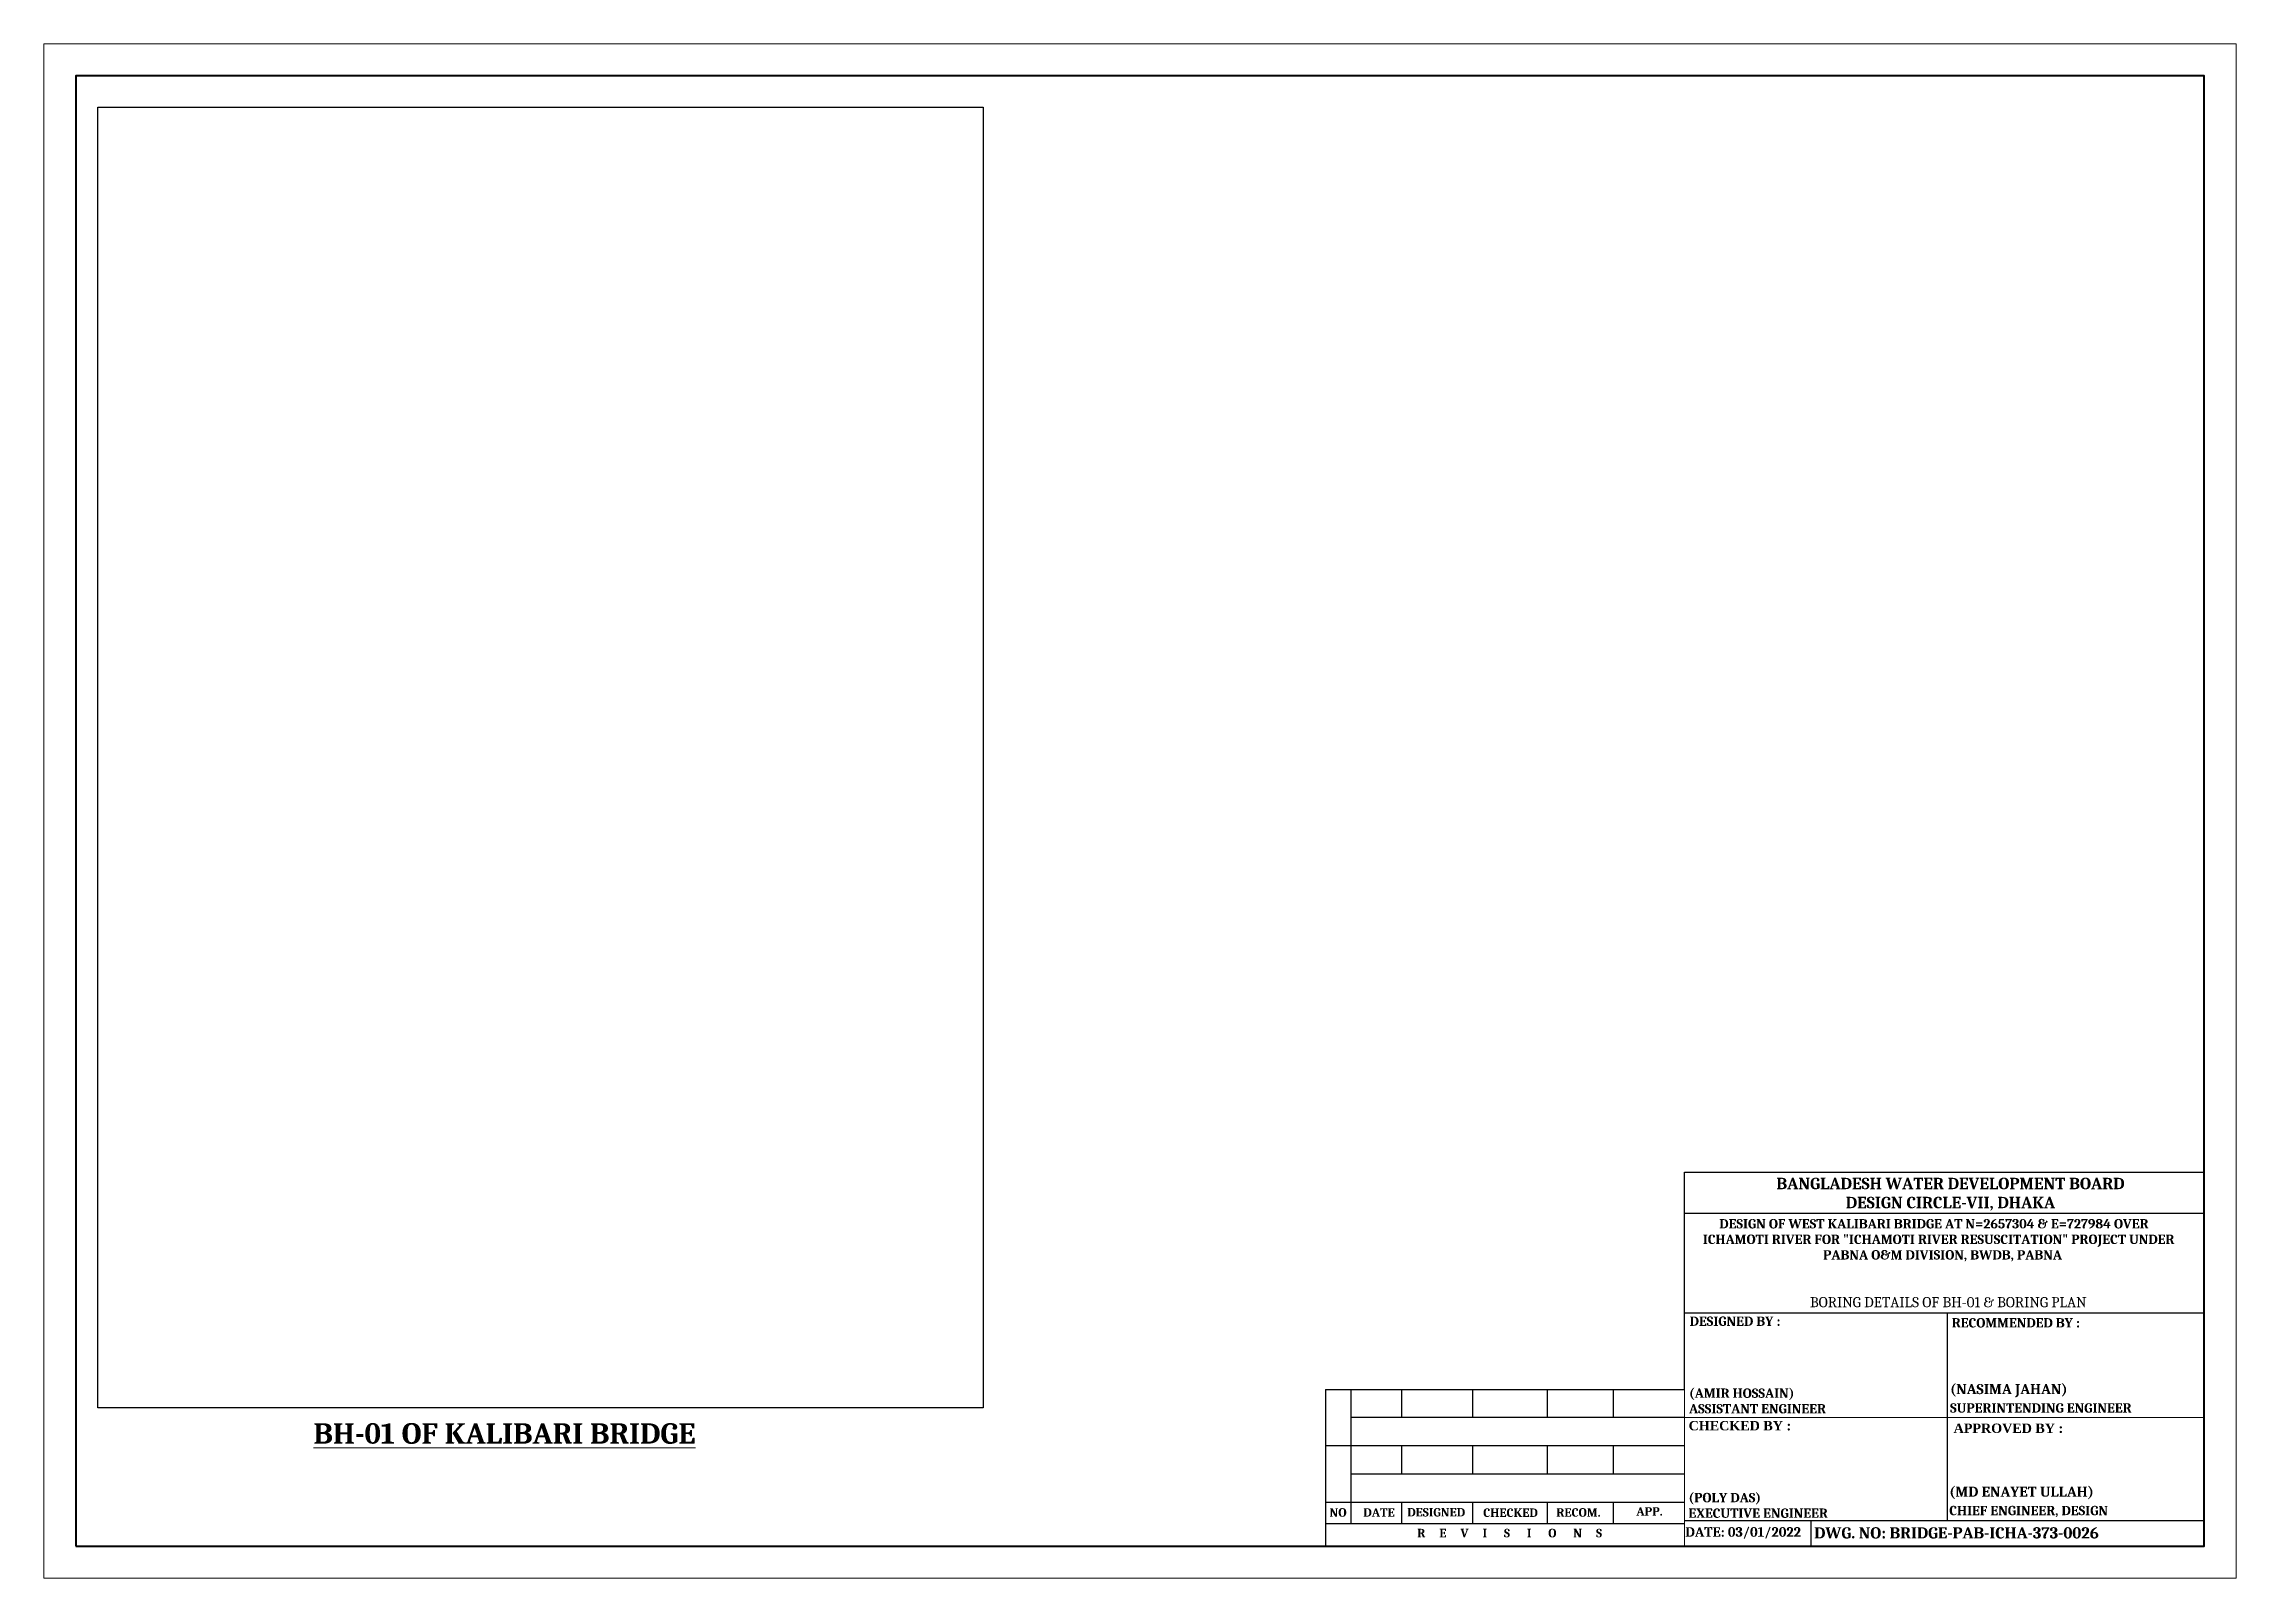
# Paper-space layout 'Kalibari' of a CAD drawing. Header units: millimetres. Extents: x 455 to 1680, y -365 to -77.
# Drawn here: x 454.6 to 867.1, y -365.4 to -76.8 of the extents above; entities outside this region: 1.
# The model-space entities are those that its viewports show. They can reach past a viewport. Long polylines and large blocks are cut down to what shows.
import ezdxf

# ---------------------------------------------------------------- set-up
doc = ezdxf.new("R2010")
doc.units = ezdxf.units.MM
doc.header["$LTSCALE"] = 25
doc.header["$MEASUREMENT"] = 0
doc.layers.get('0').update_dxf_attribs({"lineweight": 13})
doc.layers.get('Defpoints').update_dxf_attribs({"color": 230, "lineweight": 9})
for name, color, linetype, lineweight in [('GR LEVEL', 10, 'Continuous', 20), ('line', 191, 'Continuous', 18), ('Outline', 191, 'Continuous', 40), ('SECTION', 7, 'Continuous', 30)]:
    doc.layers.add(name, color=color, linetype=linetype, lineweight=lineweight)
doc.layers.add('SLOPEEARTH', color=3, linetype='Continuous')
doc.styles.add('MtXpl_Cambria', font='cambriab.ttf')
doc.styles.get("Standard").update_dxf_attribs({"font": 'swissl.ttf'})
doc.styles.add('tynrb', font='timesbd.ttf')
picture_1 = doc.add_image_def('image7.jpg', size_in_pixel=(981, 1437))
picture_2 = doc.add_image_def('image28.jpg', size_in_pixel=(981, 1441))

# ---------------------------------------------------------------- blocks, each defined once
blk = doc.blocks.new('BOX 16')
at = {"layer": 'GR LEVEL', "color": 7, "lineweight": 20}
blk.add_line((812.74, -335.17), (861.13, -335.17), dxfattribs=at)
at = {"layer": 'line', "linetype": 'Continuous'}
for p, q in [((763.36, -329.92), (763.36, -359.4)), ((763.36, -335.17), (812.74, -335.17))]:
    blk.add_line(p, q, dxfattribs=at)
at = {"layer": 'SECTION', "color": 18, "linetype": 'ByBlock', "true_color": 0x000000}
for p, q in [((763.36, -296.77), (763.36, -289.03)), ((763.36, -289.03), (861.13, -289.03)), ((861.13, -296.77), (763.36, -296.77)), ((763.36, -329.92), (763.36, -296.77)), ((812.74, -315.53), (812.74, -354.64)), ((695.78, -329.92), (695.78, -359.4)), ((695.78, -329.92), (763.36, -329.92)), ((700.57, -329.92), (700.57, -355.21)), ((710.09, -329.92), (710.09, -335.17)), ((723.46, -329.92), (723.46, -335.17)), ((737.48, -329.92), (737.48, -335.17)), ((749.94, -329.92), (749.94, -335.17)), ((763.36, -335.17), (700.57, -335.17)), ((763.36, -340.52), (695.78, -340.52)), ((710.09, -340.52), (710.09, -345.85)), ((723.46, -340.52), (723.46, -345.83)), ((737.48, -340.52), (737.48, -345.83)), ((749.94, -340.52), (749.94, -345.83)), ((763.36, -345.85), (700.57, -345.85)), ((763.36, -351.17), (695.78, -351.17)), ((710.09, -351.17), (710.09, -355.21)), ((723.46, -351.17), (723.46, -355.21)), ((737.48, -351.17), (737.48, -355.21)), ((749.94, -351.17), (749.94, -355.21)), ((861.13, -354.64), (763.36, -354.64)), ((787.19, -359.4), (787.19, -354.64)), ((763.36, -355.21), (695.78, -355.21))]:
    blk.add_line(p, q, dxfattribs=at)
for s, insert, char_height, width, attachment_point in [('{\\fCambria|b1|i0|c0|p18;BANGLADESH WATER DEVELOPMENT BOARD\\PDESIGN CIRCLE-VII, DHAKA}', (813.37, -290.08), 2.149, 104.7539, 2), ('\\A1;\\pi5.92796;{\\fCambria|b1|i0|c0|p18;\\C256;DESIGN OF WEST KALIBARI BRIDGE AT N=2657304 & E=727984 OVER \\P\\pi2.82857;ICHAMOTI RIVER FOR "ICHAMOTI RIVER RESUSCITATION" PROJECT UNDER \\P\\pi25.46641;PABNA O&M DIVISION, BWDB, PABNA}', (763.95, -297.85), 1.755, 96.2776, 1), ('{\\fCambria|b1|i0|c0|p18;DESIGNED BY :}', (764.3, -316.18), 1.755, 23.8285, 1), ('{\\fCambria|b1|i0|c0|p18; RECOMMENDED BY :}', (813.05, -316.48), 1.755, 42.866, 1), ('{\\fCambria|b1|i0|c0|p18;(AMIR HOSSAIN)\\PASSISTANT ENGINEER   \\fTimes New Roman Baltic|b1|i0|c0|p18;                }', (764.18, -329.72), 1.755, 63.9807, 1), ('{\\fCambria|b1|i0|c0|p18;               \\H1.083x;(NASIMA JAHAN)}', (804.62, -328.88), 1.755, 48.3053, 1), ('{\\fCambria|b1|i0|c0|p18;               SUPERINTENDING ENGINEER}', (804.62, -332.5), 1.755, 62.7345, 1), ('{\\fTimes New Roman Baltic|b1|i0|c0|p18;CHECKED BY :}', (764.11, -335.84), 1.755, 42.866, 1), ('{\\fTimes New Roman Baltic|b1|i0|c0|p18;               APPROVED BY :}', (804.03, -336.32), 1.755, 29.8954, 1), ('{\\fCambria|b1|i0|c0|p18;(POLY DAS)\\PEXECUTIVE ENGINEER}', (764.08, -349.37), 1.755, 41.1043, 1), ('{\\fCambria|b1|i0|c0|p18;               \\H1.083x;(MD ENAYET ULLAH)}', (804.47, -348.18), 1.755, 48.3053, 1), ('{\\fCambria|b1|i0|c0|p18;NO}', (698.15, -352.24), 1.5993, 1.0114, 2), ('{\\fCambria|b1|i0|c0|p18;DATE}', (705.85, -352.24), 1.5993, 8.407, 2), ('{\\fCambria|b1|i0|c0|p18;DESIGNED}', (716.61, -352.2), 1.5993, 13.5635, 2), ('{\\fCambria|b1|i0|c0|p18;CHECKED}', (730.6, -352.28), 1.5993, 5.6138, 2), ('{\\fCambria|b1|i0|c0|p18;RECOM.}', (743.37, -352.24), 1.5993, 12.3083, 2), ('{\\fCambria|b1|i0|c0|p18;APP.}', (756.74, -352.05), 1.5993, 13.1451, 2), ('{\\fCambria|b1|i0|c0|p18;               CHIEF ENGINEER, DESIGN}', (804.47, -351.8), 1.755, 47.4684, 1), ('{\\fCambria|b1|i0|c0|p18;R     E     V     I      S      I      O      N     S}', (730.43, -356.12), 1.5993, 47.4545, 2), ('{\\fCambria|b1|i0|c0|p18;DATE: 03/01/2022}', (763.49, -355.81), 1.8, 96.1689, 1), ('{\\fCambria|b1|i0|c0|p18;DWG. NO: BRIDGE-PAB-ICHA-373-0026}', (787.74, -355.83), 2.106, 104.9115, 1)]:
    blk.add_mtext(s, dxfattribs=dict(at, insert=insert, char_height=char_height, width=width, attachment_point=attachment_point))

msp = doc.modelspace()

# ---------------------------------------------------------------- linework, layer by layer
at = {"layer": 'Defpoints', "ltscale": 50}
msp.add_lwpolyline([(1680928.771, -2590392.706), (1917914.936, -2590392.706), (1917914.936, -2682538.023), (1680928.771, -2682538.023)], close=True, dxfattribs=at)
at = {"layer": 'Defpoints', "lineweight": -2, "ltscale": 100}
msp.add_lwpolyline([(1784540.389, -2739036.251), (1790121.998, -2743187.625), (1806601.038, -2713104.629)], dxfattribs=at)

# ---------------------------------------------------------------- texts
at = {"color": 0, "attachment_point": 2, "style": 'tynrb'}
for s, insert, char_height, width in [('{\\fCambria|b1|i0|c0|p18;\\LGOBINDA BRIDGE}', (1731059.187, -2581393.441), 4500, 108882.56385), ('{\\fCambria|b1|i0|c0|p18;\\LGOBINDA BRIDGE NEAR DELIVERY MORE}', (1852121.018, -2581541.371), 4500, 132963.01624), ('{\\fCambria|b1|i0|c0|p18;\\LBH-01 OF KALIBARI BRIDGE}', (2611742.673, -2655227.066), 900, 35926.10593), ('{\\fCambria|b1|i0|c0|p18;\\LBH-01 OF GOBINDA BRIDGE}', (1716924.624, -2666591.785), 900, 21776.51277)]:
    msp.add_mtext(s, dxfattribs=dict(at, insert=insert, char_height=char_height, width=width))

# ---------------------------------------------------------------- pictures from other files: only their frames are drawn
at = {"layer": 'SLOPEEARTH', "lineweight": -2, "ltscale": 100}
image = msp.add_image(picture_2, insert=(2593861.684, -2654544.002), size_in_units=(38933.438, 57189.687), dxfattribs=at)
image.dxf.flags = 7
image = msp.add_image(picture_1, insert=(1697489.621, -2665809.461), size_in_units=(38553.375, 56474.21), dxfattribs=at)
image.dxf.flags = 7

psp = doc.layouts.new('Kalibari')

# ---------------------------------------------------------------- linework, layer by layer
at = {"color": 1}
psp.add_lwpolyline([(460.63, -82.76), (861.13, -82.76), (861.13, -289.03), (763.36, -289.03), (763.36, -329.92), (695.78, -329.92), (695.78, -359.4), (460.63, -359.4), (460.63, -82.76)], close=True, dxfattribs=at)
at = {"layer": 'Defpoints', "lineweight": 13}
psp.add_lwpolyline([(867.13, -76.76), (454.63, -76.76), (454.63, -365.4), (867.13, -365.4)], close=True, dxfattribs=at)
at = {"layer": 'Outline'}
psp.add_lwpolyline([(460.63, -359.4), (861.13, -359.4), (861.13, -82.76), (460.63, -82.76)], close=True, dxfattribs=at)
at = {"layer": 'SECTION', "color": 18, "linetype": 'ByBlock', "true_color": 0x000000}
psp.add_line((861.13, -315.53), (763.36, -315.53), dxfattribs=at)

# ---------------------------------------------------------------- block references
at = {"layer": 'SLOPEEARTH', "lineweight": -2}
psp.add_blockref('BOX 16', (0, 0), dxfattribs=at)

# ---------------------------------------------------------------- texts
at = {"lineweight": -2, "style": 'MtXpl_Cambria'}
psp.add_text('BORING DETAILS OF BH-01 & BORING PLAN', height=1.9, dxfattribs=at).set_placement((786.93, -314.43))

# ---------------------------------------------------------------- viewports
at = {"layer": '0', "color": 1, "view_target_point": (387.853, -4169.255)}
vp = psp.add_viewport(center=(660.88, -221.08), size=(400.5, 276.637), view_center_point=(2639304.039, -2624135.757), view_height=64663.32464, dxfattribs=at)
vp.dxf.flags = 0x10000  # cut along an outline
vp.dxf.clipping_boundary_handle = psp.add_lwpolyline([(460.63, -82.76), (861.13, -82.76), (861.13, -289.03), (763.36, -289.03), (763.36, -329.92), (695.78, -329.92), (695.78, -359.4), (460.63, -359.4), (460.63, -82.76)], format="xyb", close=True, dxfattribs={"invisible": 1}).dxf.handle
at = {"layer": 'Defpoints', "lineweight": -2, "ltscale": 100, "view_target_point": (387.853, -4169.255)}
psp.add_viewport(center=(1589.57, -180.17), size=(181.66, 197.08), view_center_point=(1746280.505, -2652299.634), view_height=142011.078, status=3, dxfattribs=at)

doc.saveas('drawing.dxf')
